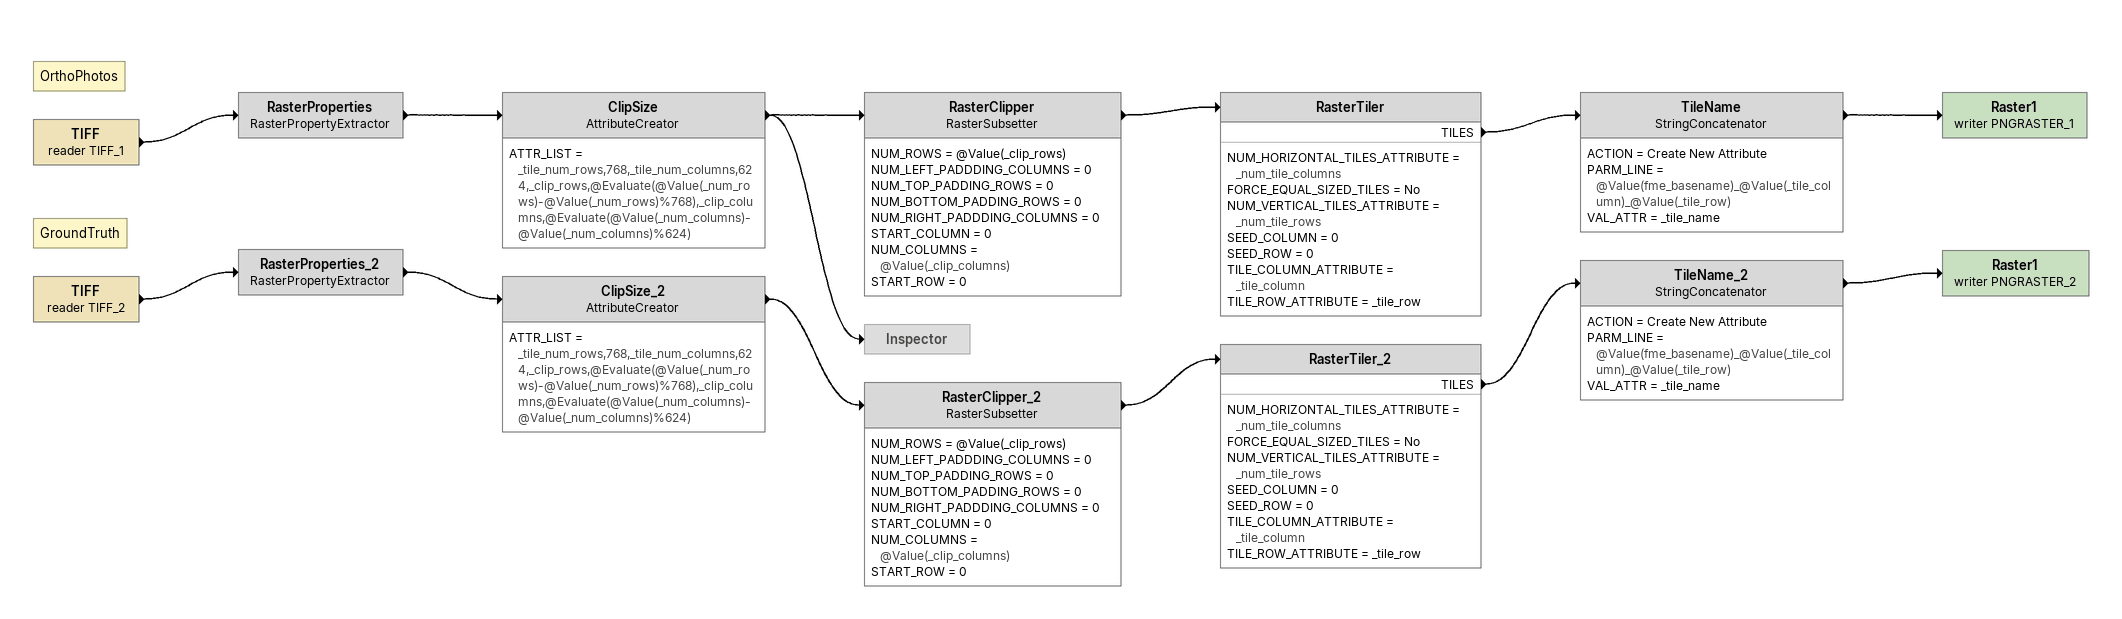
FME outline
Note: OrthoPhotos
TIFF (reader TIFF_1)
    -> RasterProperties
RasterProperties: RasterPropertyExtractor
    -> ClipSize
ClipSize: AttributeCreator
    ATTR_LIST = _tile_num_rows,768,_tile_num_columns,624,_clip_rows,@Evaluate(@Value(_num_rows)-@Value(_num_rows)%768),_clip_columns,@Evaluate(@Value(_num_columns)-@Value(_num_columns)%624)
    -> RasterClipper
    -> Inspector
RasterClipper: RasterSubsetter
    NUM_ROWS = @Value(_clip_rows)
    NUM_LEFT_PADDDING_COLUMNS = 0
    NUM_TOP_PADDING_ROWS = 0
    NUM_BOTTOM_PADDING_ROWS = 0
    NUM_RIGHT_PADDDING_COLUMNS = 0
    START_COLUMN = 0
    NUM_COLUMNS = @Value(_clip_columns)
    START_ROW = 0
    -> RasterTiler
RasterTiler
    NUM_HORIZONTAL_TILES_ATTRIBUTE = _num_tile_columns
    FORCE_EQUAL_SIZED_TILES = No
    NUM_VERTICAL_TILES_ATTRIBUTE = _num_tile_rows
    SEED_COLUMN = 0
    SEED_ROW = 0
    TILE_COLUMN_ATTRIBUTE = _tile_column
    TILE_ROW_ATTRIBUTE = _tile_row
    TILES -> TileName
TileName: StringConcatenator
    ACTION = Create New Attribute
    PARM_LINE = @Value(fme_basename)_@Value(_tile_column)_@Value(_tile_row)
    VAL_ATTR = _tile_name
    -> Raster1 (writer PNGRASTER_1)
Raster1 (writer PNGRASTER_1)
Inspector [off]
Note: GroundTruth
TIFF (reader TIFF_2)
    -> RasterProperties_2
RasterProperties_2: RasterPropertyExtractor
    -> ClipSize_2
ClipSize_2: AttributeCreator
    ATTR_LIST = _tile_num_rows,768,_tile_num_columns,624,_clip_rows,@Evaluate(@Value(_num_rows)-@Value(_num_rows)%768),_clip_columns,@Evaluate(@Value(_num_columns)-@Value(_num_columns)%624)
    -> RasterClipper_2
RasterClipper_2: RasterSubsetter
    NUM_ROWS = @Value(_clip_rows)
    NUM_LEFT_PADDDING_COLUMNS = 0
    NUM_TOP_PADDING_ROWS = 0
    NUM_BOTTOM_PADDING_ROWS = 0
    NUM_RIGHT_PADDDING_COLUMNS = 0
    START_COLUMN = 0
    NUM_COLUMNS = @Value(_clip_columns)
    START_ROW = 0
    -> RasterTiler_2
RasterTiler_2
    NUM_HORIZONTAL_TILES_ATTRIBUTE = _num_tile_columns
    FORCE_EQUAL_SIZED_TILES = No
    NUM_VERTICAL_TILES_ATTRIBUTE = _num_tile_rows
    SEED_COLUMN = 0
    SEED_ROW = 0
    TILE_COLUMN_ATTRIBUTE = _tile_column
    TILE_ROW_ATTRIBUTE = _tile_row
    TILES -> TileName_2
TileName_2: StringConcatenator
    ACTION = Create New Attribute
    PARM_LINE = @Value(fme_basename)_@Value(_tile_column)_@Value(_tile_row)
    VAL_ATTR = _tile_name
    -> Raster1 (writer PNGRASTER_2)
Raster1 (writer PNGRASTER_2)
